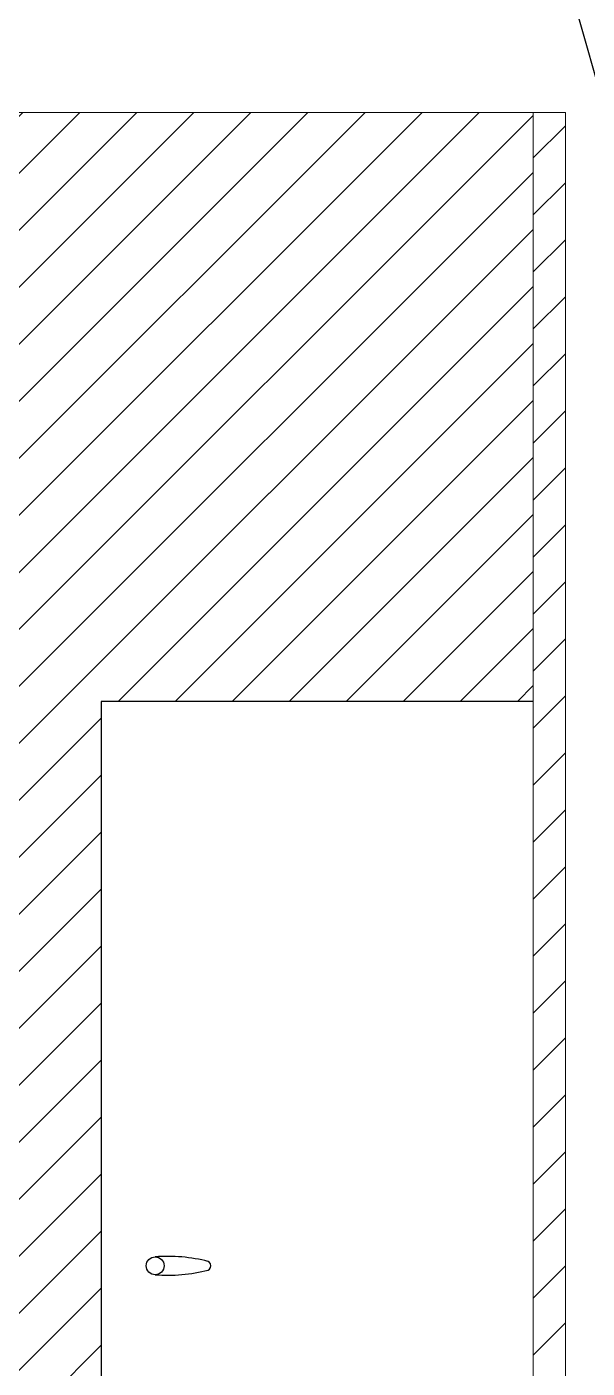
# Model space of a CAD drawing. Header units: millimetres. Extents: x -406921 to 13185, y -22195 to 9270.
# Drawn here: x 10032 to 10900, y 3482 to 5562 of the extents above; entities that cross this region are included whole.
import ezdxf

# ---------------------------------------------------------------- set-up
doc = ezdxf.new("R2010")
doc.units = ezdxf.units.MM
doc.header["$MEASUREMENT"] = 0
doc.linetypes.add('HIDDEN', pattern=[9.525, 6.35, -3.175])
doc.layers.get('0').update_dxf_attribs({"lineweight": 25})
for name, color, linetype, lineweight in [('D', 3, 'Continuous', 13), ('H', 2, 'HIDDEN', 15), ('S', 4, 'Continuous', 15)]:
    doc.layers.add(name, color=color, linetype=linetype, lineweight=lineweight)
doc.styles.add('STU25', font='isocp2.shx')
doc.dimstyles.new('STU25$7', dxfattribs={"dimscale": 35, "dimtxt": 2.5, "dimasz": 2, "dimexe": 1.25, "dimexo": 0.625, "dimgap": 1, "dimtad": 0, "dimdec": 4, "dimdsep": 46, "dimtxsty": 'STU25', "dimcen": 2.5, "dimazin": 2, "dimtfac": 1, "dimtdec": 4, "dimtmove": 0, "dimatfit": 3, "dimfxl": 0, "dimtolj": 1, "dimtzin": 0, "dimarcsym": 0})

msp = doc.modelspace()

# ---------------------------------------------------------------- hatches: boundary and pattern name
at = {"layer": 'D'}
h = msp.add_hatch(dxfattribs=at)
h.set_pattern_fill('ANSI31', color=256, scale=500, style=0)
h.set_pattern_definition([(45, (223615.06, 23061.8), (-44.194174, 44.194174), [])])
h.paths.add_polyline_path([(10016.063, 4430.033), (10016.063, 3800.033), (10016.063, 3370.033), (10016.063, 2750.033), (9991.063, 2750.033), (9991.063, 2740.033), (9981.455, 2740.033), (9981.455, 2732.033), (10015.563, 2732.033), (10015.563, 2729.033), (10146.847, 2729.033), (10146.847, 4515.967), (10816.063, 4515.967), (10816.063, 5429.033), (8416.063, 5429.033), (8416.063, 4515.967), (9085.278, 4515.967), (9085.278, 2729.033), (9216.562, 2729.033), (9216.562, 2732.033), (9250.67, 2732.033), (9250.67, 2740.033), (9241.063, 2740.033), (9241.063, 2750.033), (9216.063, 2750.033), (9216.063, 3370.033), (9216.063, 3800.033), (9216.063, 4430.033)])
at = {"layer": 'H', "ltscale": 5}
h = msp.add_hatch(dxfattribs=at)
h.set_pattern_fill('ANSI31', color=256, scale=500, style=0)
h.set_pattern_definition([(45, (226615.634, 23344.96), (-44.194174, 44.194174), [])])
h.paths.add_polyline_path([(10866.063, 2679.033), (10866.063, 5429.033), (10816.063, 5429.033), (10816.063, 2729.033), (8416.063, 2729.033), (8416.063, 5429.033), (8366.063, 5429.033), (8366.063, 2679.033)])
h.paths.add_polyline_path([(10866.063, 5429.033), (10816.063, 5429.033)], flags=16)
h.paths.add_polyline_path([(8366.063, 5429.033), (8416.063, 5429.033)], flags=16)

# ---------------------------------------------------------------- linework, layer by layer
for p, q in [((10146.847, 4515.967), (10146.847, 2729.033)), ((10816.063, 4515.967), (10146.847, 4515.967))]:
    msp.add_line(p, q)
msp.add_circle((10230.47, 3640.866), 13.838)
for centre, radius, start, end in [((10250.1, 3402.983), 252.485, 75.656554, 94.459065), ((10309.487, 3640.866), 7.438, 272.871294, 87.128706), ((10250.1, 3878.748), 252.485, 265.540935, 284.343446)]:
    msp.add_arc(centre, radius, start, end)
at = {"layer": 'S', "linetype": 'Continuous'}
for p, q in [((10866.063, 5429.033), (8416.063, 5429.033)), ((10816.063, 2729.033), (10816.063, 5429.033)), ((10866.063, 5429.033), (10816.063, 5429.033)), ((10866.063, 2679.033), (10866.063, 5429.033))]:
    msp.add_line(p, q, dxfattribs=at)
at = {"layer": 'S'}
for p, q in [((10866.063, 5429.033), (10816.063, 5429.033)), ((10866.063, 5429.033), (10816.063, 5429.033)), ((10816.063, 4729.033), (10816.063, 4739.033))]:
    msp.add_line(p, q, dxfattribs=at)

# ---------------------------------------------------------------- leaders
at = {"layer": 'D'}
msp.add_leader([(10776.589, 5960.827), (10930.926, 5420.028), (12862.914, 5420.028)], dimstyle='STU25$7', override={"dimgap": 1, "dimtad": 0}, dxfattribs=at)

doc.saveas('drawing.dxf')
